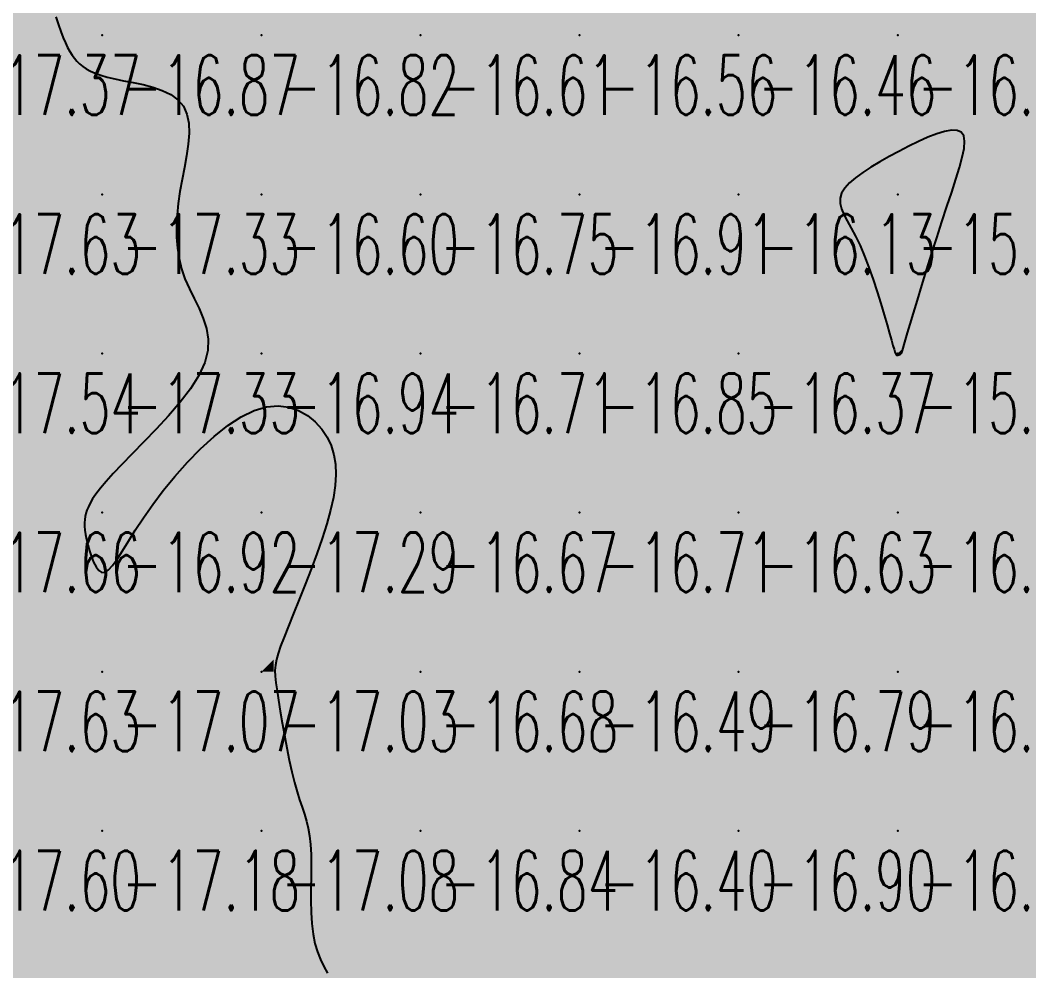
# Model space of a CAD drawing. Header units: millimetres. Extents: x 88261 to 90953, y 390274 to 392322.
# Drawn here: x 89475.1 to 89538.5, y 391078.4 to 391138.2 of the extents above; entities that cross this region are included whole.
import ezdxf
from ezdxf.enums import TextEntityAlignment as Align

# ---------------------------------------------------------------- set-up
doc = ezdxf.new("R2010")
doc.units = ezdxf.units.MM
doc.header["$LTSCALE"] = 25
for name, color, linetype in [('CN_03_00', 7, 'Continuous'), ('COTEAlt', 7, 'Continuous'), ('TN_COLORIAGE', 7, 'Continuous')]:
    doc.layers.add(name, color=color, linetype=linetype)
doc.styles.add('Simplex 1.0', font='Simplex.shx', dxfattribs={"width": 0.99, "height": 2.5})
doc.styles.get("Standard").update_dxf_attribs({"font": 'times.ttf'})

# ---------------------------------------------------------------- blocks, each defined once
blk = doc.blocks.new('COTE')
at = {"color": 0}
blk.add_point((0, 0), dxfattribs=at)
at = {"layer": 'COTEAlt'}
blk.add_attdef('ALT', text='', height=3.75, dxfattribs=at).set_placement((1.25, -1.25), align=Align.TOP_LEFT)

msp = doc.modelspace()

# ---------------------------------------------------------------- linework, layer by layer
at = {"layer": 'CN_03_00', "elevation": -17, "flags": 128}
msp.add_lwpolyline([(89477.328, 391138.399), (89477.492, 391137.904), (89477.646, 391137.469), (89477.792, 391137.089), (89477.932, 391136.758), (89478.069, 391136.471), (89478.207, 391136.219), (89478.349, 391135.997), (89478.498, 391135.799), (89478.656, 391135.617), (89478.829, 391135.446), (89479.022, 391135.285), (89479.243, 391135.133), (89479.5, 391134.989), (89479.802, 391134.854), (89480.154, 391134.727), (89480.567, 391134.607), (89481.046, 391134.494), (89481.594, 391134.385), (89482.191, 391134.271), (89482.811, 391134.138), (89483.428, 391133.975), (89484.016, 391133.77), (89484.55, 391133.51), (89485.004, 391133.184), (89485.351, 391132.778), (89485.573, 391132.286), (89485.684, 391131.715), (89485.703, 391131.081), (89485.651, 391130.395), (89485.547, 391129.672), (89485.413, 391128.925), (89485.268, 391128.167), (89485.132, 391127.412), (89485.023, 391126.671), (89484.949, 391125.946), (89484.912, 391125.237), (89484.918, 391124.543), (89484.971, 391123.865), (89485.074, 391123.203), (89485.232, 391122.555), (89485.449, 391121.923), (89485.723, 391121.304), (89486.028, 391120.691), (89486.331, 391120.076), (89486.601, 391119.45), (89486.804, 391118.805), (89486.908, 391118.132), (89486.882, 391117.423), (89486.691, 391116.669), (89486.317, 391115.865), (89485.786, 391115.027), (89485.136, 391114.171), (89484.408, 391113.316), (89483.639, 391112.481), (89482.869, 391111.683), (89482.136, 391110.941), (89481.481, 391110.273), (89480.932, 391109.692), (89480.486, 391109.194), (89480.131, 391108.768), (89479.855, 391108.405), (89479.645, 391108.095), (89479.489, 391107.828), (89479.374, 391107.594), (89479.289, 391107.383), (89479.224, 391107.186), (89479.175, 391106.995), (89479.144, 391106.802), (89479.132, 391106.601), (89479.137, 391106.384), (89479.161, 391106.142), (89479.204, 391105.87), (89479.266, 391105.559), (89479.346, 391105.207), (89479.446, 391104.833), (89479.565, 391104.461), (89479.702, 391104.117), (89479.857, 391103.823), (89480.03, 391103.604), (89480.219, 391103.485), (89480.426, 391103.49), (89480.651, 391103.636), (89480.902, 391103.917), (89481.186, 391104.322), (89481.513, 391104.836), (89481.891, 391105.449), (89482.328, 391106.146), (89482.835, 391106.917), (89483.418, 391107.747), (89484.084, 391108.623), (89484.819, 391109.517), (89485.607, 391110.401), (89486.434, 391111.246), (89487.282, 391112.023), (89488.135, 391112.704), (89488.978, 391113.259), (89489.795, 391113.66), (89490.571, 391113.885), (89491.299, 391113.947), (89491.975, 391113.865), (89492.593, 391113.659), (89493.148, 391113.348), (89493.635, 391112.952), (89494.049, 391112.491), (89494.385, 391111.984), (89494.64, 391111.447), (89494.814, 391110.878), (89494.912, 391110.274), (89494.937, 391109.629), (89494.891, 391108.937), (89494.778, 391108.195), (89494.602, 391107.397), (89494.365, 391106.538), (89494.073, 391105.618), (89493.739, 391104.658), (89493.377, 391103.681), (89493.003, 391102.712), (89492.631, 391101.777), (89492.276, 391100.9), (89491.953, 391100.106), (89491.678, 391099.419), (89491.461, 391098.855), (89491.301, 391098.392), (89491.192, 391098.001), (89491.129, 391097.651), (89491.107, 391097.31), (89491.122, 391096.95), (89491.166, 391096.538), (89491.236, 391096.045), (89491.327, 391095.449), (89491.435, 391094.766), (89491.558, 391094.023), (89491.695, 391093.243), (89491.842, 391092.454), (89491.998, 391091.68), (89492.159, 391090.947), (89492.325, 391090.281), (89492.491, 391089.698), (89492.654, 391089.186), (89492.81, 391088.722), (89492.956, 391088.285), (89493.086, 391087.854), (89493.196, 391087.407), (89493.283, 391086.922), (89493.342, 391086.378), (89493.372, 391085.759), (89493.38, 391085.079), (89493.375, 391084.356), (89493.367, 391083.608), (89493.365, 391082.855), (89493.38, 391082.115), (89493.42, 391081.407), (89493.496, 391080.751), (89493.615, 391080.159), (89493.772, 391079.627), (89493.961, 391079.146), (89494.175, 391078.706), (89494.409, 391078.297)], dxfattribs=at)
at = {"layer": 'CN_03_00', "elevation": -16, "flags": 128}
msp.add_lwpolyline([(89530.511, 391117.293), (89530.528, 391117.342), (89530.552, 391117.43), (89530.592, 391117.575), (89530.652, 391117.795), (89530.741, 391118.108), (89530.864, 391118.533), (89531.027, 391119.087), (89531.236, 391119.781), (89531.484, 391120.596), (89531.763, 391121.504), (89532.066, 391122.477), (89532.383, 391123.489), (89532.708, 391124.512), (89533.031, 391125.518), (89533.345, 391126.481), (89533.641, 391127.375), (89533.907, 391128.193), (89534.133, 391128.928), (89534.307, 391129.574), (89534.417, 391130.125), (89534.451, 391130.576), (89534.398, 391130.919), (89534.246, 391131.15), (89533.988, 391131.266), (89533.635, 391131.278), (89533.2, 391131.199), (89532.699, 391131.044), (89532.146, 391130.827), (89531.557, 391130.562), (89530.945, 391130.263), (89530.326, 391129.945), (89529.713, 391129.619), (89529.121, 391129.289), (89528.562, 391128.957), (89528.049, 391128.623), (89527.595, 391128.291), (89527.214, 391127.961), (89526.917, 391127.634), (89526.719, 391127.313), (89526.627, 391126.997), (89526.631, 391126.676), (89526.718, 391126.339), (89526.873, 391125.976), (89527.082, 391125.574), (89527.33, 391125.122), (89527.603, 391124.609), (89527.886, 391124.024), (89528.168, 391123.362), (89528.442, 391122.641), (89528.706, 391121.887), (89528.954, 391121.124), (89529.185, 391120.38), (89529.394, 391119.678), (89529.577, 391119.043), (89529.732, 391118.502), (89529.855, 391118.073), (89529.95, 391117.747), (89530.02, 391117.51), (89530.07, 391117.348), (89530.105, 391117.246), (89530.127, 391117.188), (89530.142, 391117.162), (89530.153, 391117.151), (89530.164, 391117.144), (89530.176, 391117.138), (89530.189, 391117.133), (89530.203, 391117.13), (89530.219, 391117.129), (89530.238, 391117.13), (89530.259, 391117.133), (89530.282, 391117.138), (89530.309, 391117.146), (89530.338, 391117.156), (89530.367, 391117.168), (89530.397, 391117.183), (89530.426, 391117.199), (89530.452, 391117.218), (89530.476, 391117.24), (89530.495, 391117.264), (89530.511, 391117.293)], close=True, dxfattribs=at)
at = {"layer": 'TN_COLORIAGE', "color": 193}
for points in [[(89470.249, 391137.239, -17), (89475.968, 391142.959, -17), (89470.249, 391147.239, -17), (89475.785, 391147.239, -17)], [(89475.968, 391142.959, -17.367), (89477.617, 391137.239, -17.367), (89470.249, 391137.239, -17.367)], [(89470.249, 391127.239, -17), (89478.518, 391135.509, -17), (89470.249, 391137.239, -17), (89477.617, 391137.239, -17)], [(89470.249, 391127.239, -17), (89478.518, 391135.509, -17), (89480.249, 391127.239, -17), (89480.249, 391134.426, -17)], [(89486.76, 391133.751, -17.335), (89480.249, 391134.426, -17.335), (89480.249, 391127.239, -17.335)], [(89484.814, 391127.239, -17.335), (89486.76, 391133.751, -17.335), (89480.249, 391127.239, -17.335)], [(89470.249, 391117.239, -17.335), (89480.249, 391117.239, -17.335), (89480.249, 391127.239, -17.335)], [(89470.249, 391127.239, -17.335), (89470.249, 391117.239, -17.335), (89480.249, 391127.239, -17.335)], [(89480.249, 391127.239, -17), (89484.814, 391127.239, -17), (89480.249, 391117.239, -17), (89484.774, 391121.765, -17)], [(89484.774, 391121.765, -17.329), (89488.781, 391117.239, -17.329), (89480.249, 391117.239, -17.329)], [(89470.249, 391107.239, -17), (89479.107, 391107.239, -17), (89480.249, 391117.239, -17), (89480.249, 391109.29, -17)], [(89470.249, 391117.239, -17.329), (89470.249, 391107.239, -17.329), (89480.249, 391117.239, -17.329)], [(89480.249, 391109.29, -17.329), (89488.781, 391117.239, -17.329), (89480.249, 391117.239, -17.329)], [(89482.503, 391107.239, -17.292), (89490.249, 391115.614, -17.292), (89490.249, 391107.239, -17.292)], [(89495.272, 391112.263, -17.292), (89490.249, 391115.614, -17.292), (89490.249, 391107.239, -17.292)], [(89494.975, 391107.239, -17.292), (89495.272, 391112.263, -17.292), (89490.249, 391107.239, -17.292)], [(89470.249, 391107.239, -17), (89479.107, 391107.239, -17), (89470.249, 391097.239, -17), (89479.059, 391106.05, -17)], [(89480.249, 391097.239, -17.292), (89490.249, 391097.239, -17.292), (89490.249, 391107.239, -17.292)], [(89490.249, 391107.239, -17), (89482.503, 391107.239, -17), (89480.249, 391097.239, -17), (89480.249, 391101.912, -17)], [(89490.249, 391107.239, -17), (89494.975, 391107.239, -17), (89490.249, 391097.239, -17), (89491.018, 391098.008, -17)], [(89470.249, 391097.239, -17), (89479.059, 391106.05, -17), (89480.249, 391097.239, -17), (89480.249, 391101.912, -17)], [(89491.018, 391098.008, -17.027), (89491.022, 391097.239, -17.027), (89490.249, 391097.239, -17.027)], [(89470.249, 391087.239, -17.075), (89480.249, 391087.239, -17.075), (89480.249, 391097.239, -17.075)], [(89470.249, 391097.239, -17.075), (89470.249, 391087.239, -17.075), (89480.249, 391097.239, -17.075)], [(89480.249, 391087.239, -17.027), (89490.249, 391087.239, -17.027), (89490.249, 391097.239, -17.027)], [(89480.249, 391097.239, -17.027), (89480.249, 391087.239, -17.027), (89490.249, 391097.239, -17.027)], [(89490.249, 391087.239, -17), (89492.311, 391089.301, -17), (89490.249, 391097.239, -17), (89491.022, 391097.239, -17)], [(89492.311, 391089.301, -17.084), (89493.682, 391087.239, -17.084), (89490.249, 391087.239, -17.084)], [(89470.249, 391077.239, -17.182), (89480.249, 391077.239, -17.182), (89480.249, 391087.239, -17.182)], [(89470.249, 391087.239, -17.182), (89470.249, 391077.239, -17.182), (89480.249, 391087.239, -17.182)], [(89480.249, 391077.239, -17.084), (89490.249, 391077.239, -17.084), (89490.249, 391087.239, -17.084)], [(89480.249, 391087.239, -17.084), (89480.249, 391077.239, -17.084), (89490.249, 391087.239, -17.084)], [(89490.249, 391087.239, -17), (89493.682, 391087.239, -17), (89490.249, 391077.239, -17), (89493.016, 391080.006, -17)], [(89493.016, 391080.006, -17.062), (89495.234, 391077.239, -17.062), (89490.249, 391077.239, -17.062)]]:
    msp.add_solid(points, dxfattribs=at)
at = {"layer": 'TN_COLORIAGE', "color": 183}
for points in [[(89477.617, 391137.239, -16.725), (89475.968, 391142.959, -16.725), (89480.249, 391137.239, -16.725), (89480.249, 391147.239, -16.725)], [(89480.249, 391137.239, -16.792), (89490.249, 391137.239, -16.792), (89490.249, 391147.239, -16.792)], [(89480.249, 391147.239, -16.792), (89480.249, 391137.239, -16.792), (89490.249, 391147.239, -16.792)], [(89490.249, 391137.239, -16.611), (89500.249, 391137.239, -16.611), (89500.249, 391147.239, -16.611)], [(89490.249, 391147.239, -16.611), (89490.249, 391137.239, -16.611), (89500.249, 391147.239, -16.611)], [(89500.249, 391137.239, -16.378), (89510.249, 391137.239, -16.378), (89510.249, 391147.239, -16.378)], [(89500.249, 391147.239, -16.378), (89500.249, 391137.239, -16.378), (89510.249, 391147.239, -16.378)], [(89510.249, 391137.239, -16.591), (89520.249, 391137.239, -16.591), (89520.249, 391147.239, -16.591)], [(89510.249, 391147.239, -16.591), (89510.249, 391137.239, -16.591), (89520.249, 391147.239, -16.591)], [(89520.249, 391137.239, -16.172), (89530.249, 391137.239, -16.172), (89530.249, 391147.239, -16.172)], [(89520.249, 391147.239, -16.172), (89520.249, 391137.239, -16.172), (89530.249, 391147.239, -16.172)], [(89530.249, 391137.239, -16), (89537.202, 391144.192, -16), (89530.249, 391147.239, -16), (89535.943, 391147.239, -16)], [(89530.249, 391137.239, -16), (89537.202, 391144.192, -16), (89540.249, 391137.239, -16), (89540.249, 391141.723, -16)], [(89477.617, 391137.239, -16.869), (89478.518, 391135.509, -16.869), (89480.249, 391137.239, -16.869)], [(89480.249, 391134.426, -16.869), (89478.518, 391135.509, -16.869), (89480.249, 391137.239, -16.869)], [(89480.249, 391134.426, -16.821), (89486.76, 391133.751, -16.821), (89480.249, 391137.239, -16.821), (89490.249, 391137.239, -16.821)], [(89486.76, 391133.751, -16.601), (89484.814, 391127.239, -16.601), (89490.249, 391137.239, -16.601), (89490.249, 391127.239, -16.601)], [(89490.249, 391127.239, -16.609), (89500.249, 391127.239, -16.609), (89500.249, 391137.239, -16.609)], [(89490.249, 391137.239, -16.609), (89490.249, 391127.239, -16.609), (89500.249, 391137.239, -16.609)], [(89500.249, 391127.239, -16.564), (89510.249, 391127.239, -16.564), (89510.249, 391137.239, -16.564)], [(89500.249, 391137.239, -16.564), (89500.249, 391127.239, -16.564), (89510.249, 391137.239, -16.564)], [(89510.249, 391127.239, -16.46), (89520.249, 391127.239, -16.46), (89520.249, 391137.239, -16.46)], [(89510.249, 391137.239, -16.46), (89510.249, 391127.239, -16.46), (89520.249, 391137.239, -16.46)], [(89530.249, 391137.239, -16), (89530.249, 391130.004, -16), (89520.249, 391127.239, -16), (89525.534, 391127.239, -16)], [(89520.249, 391137.239, -16.297), (89520.249, 391127.239, -16.297), (89530.249, 391137.239, -16.297)], [(89530.249, 391137.239, -16), (89530.249, 391130.004, -16), (89540.249, 391137.239, -16), (89535.424, 391132.415, -16)], [(89540.249, 391127.239, -16), (89533.531, 391127.239, -16), (89540.249, 391137.239, -16), (89535.424, 391132.415, -16)], [(89488.781, 391117.239, -16.601), (89484.774, 391121.765, -16.601), (89490.249, 391117.239, -16.601), (89490.249, 391127.239, -16.601)], [(89484.774, 391121.765, -16.601), (89484.814, 391127.239, -16.601), (89490.249, 391127.239, -16.601)], [(89490.249, 391117.239, -16.747), (89500.249, 391117.239, -16.747), (89500.249, 391127.239, -16.747)], [(89490.249, 391127.239, -16.747), (89490.249, 391117.239, -16.747), (89500.249, 391127.239, -16.747)], [(89500.249, 391117.239, -16.909), (89510.249, 391117.239, -16.909), (89510.249, 391127.239, -16.909)], [(89500.249, 391127.239, -16.909), (89500.249, 391117.239, -16.909), (89510.249, 391127.239, -16.909)], [(89510.249, 391117.239, -16.127), (89520.249, 391117.239, -16.127), (89520.249, 391127.239, -16.127)], [(89510.249, 391127.239, -16.127), (89510.249, 391117.239, -16.127), (89520.249, 391127.239, -16.127)], [(89520.249, 391117.239, -16), (89527.926, 391124.917, -16), (89520.249, 391127.239, -16), (89525.534, 391127.239, -16)], [(89540.249, 391127.239, -16), (89530.52, 391117.511, -16), (89540.249, 391117.239, -16), (89530.551, 391117.239, -16)], [(89533.531, 391127.239, -16.232), (89530.52, 391117.511, -16.232), (89540.249, 391127.239, -16.232)], [(89527.926, 391124.917, -16.375), (89530.079, 391117.239, -16.375), (89520.249, 391117.239, -16.375)], [(89490.249, 391115.614, -16.915), (89482.503, 391107.239, -16.915), (89490.249, 391117.239, -16.915), (89480.249, 391107.239, -16.915)], [(89488.781, 391117.239, -16.915), (89480.249, 391109.29, -16.915), (89490.249, 391117.239, -16.915), (89480.249, 391107.239, -16.915)], [(89490.249, 391115.614, -16.711), (89495.272, 391112.263, -16.711), (89490.249, 391117.239, -16.711), (89500.249, 391117.239, -16.711)], [(89495.272, 391112.263, -16.674), (89494.975, 391107.239, -16.674), (89500.249, 391117.239, -16.674), (89500.249, 391107.239, -16.674)], [(89500.249, 391107.239, -16.853), (89510.249, 391107.239, -16.853), (89510.249, 391117.239, -16.853)], [(89500.249, 391117.239, -16.853), (89500.249, 391107.239, -16.853), (89510.249, 391117.239, -16.853)], [(89510.249, 391107.239, -16.375), (89520.249, 391107.239, -16.375), (89520.249, 391117.239, -16.375)], [(89510.249, 391117.239, -16.375), (89510.249, 391107.239, -16.375), (89520.249, 391117.239, -16.375)], [(89520.249, 391107.239, -16), (89530.147, 391117.138, -16), (89520.249, 391117.239, -16), (89530.079, 391117.239, -16)], [(89520.249, 391107.239, -16), (89530.147, 391117.138, -16), (89530.249, 391107.239, -16), (89530.249, 391117.113, -16)], [(89530.249, 391107.239, -16.208), (89540.249, 391107.239, -16.208), (89540.249, 391117.239, -16.208)], [(89530.249, 391107.239, -16), (89530.249, 391117.113, -16), (89540.249, 391117.239, -16), (89530.551, 391117.239, -16)], [(89480.249, 391109.29, -16.915), (89479.107, 391107.239, -16.915), (89480.249, 391107.239, -16.915)], [(89480.249, 391101.912, -16.915), (89479.059, 391106.05, -16.915), (89480.249, 391107.239, -16.915)], [(89479.059, 391106.05, -16.915), (89479.107, 391107.239, -16.915), (89480.249, 391107.239, -16.915)], [(89480.249, 391101.912, -16.915), (89482.503, 391107.239, -16.915), (89480.249, 391107.239, -16.915)], [(89491.022, 391097.239, -16.674), (89491.018, 391098.008, -16.674), (89500.249, 391097.239, -16.674), (89500.249, 391107.239, -16.674)], [(89491.018, 391098.008, -16.674), (89494.975, 391107.239, -16.674), (89500.249, 391107.239, -16.674)], [(89500.249, 391097.239, -16.71), (89510.249, 391097.239, -16.71), (89510.249, 391107.239, -16.71)], [(89500.249, 391107.239, -16.71), (89500.249, 391097.239, -16.71), (89510.249, 391107.239, -16.71)], [(89510.249, 391097.239, -16.631), (89520.249, 391097.239, -16.631), (89520.249, 391107.239, -16.631)], [(89510.249, 391107.239, -16.631), (89510.249, 391097.239, -16.631), (89520.249, 391107.239, -16.631)], [(89520.249, 391097.239, -16.507), (89530.249, 391097.239, -16.507), (89530.249, 391107.239, -16.507)], [(89520.249, 391107.239, -16.507), (89520.249, 391097.239, -16.507), (89530.249, 391107.239, -16.507)], [(89530.249, 391097.239, -16), (89539.78, 391097.239, -16), (89540.249, 391107.239, -16), (89540.249, 391103.872, -16)], [(89530.249, 391107.239, -16.018), (89530.249, 391097.239, -16.018), (89540.249, 391107.239, -16.018)], [(89491.022, 391097.239, -16.676), (89492.311, 391089.301, -16.676), (89500.249, 391097.239, -16.676)], [(89493.682, 391087.239, -16.676), (89492.311, 391089.301, -16.676), (89500.249, 391087.239, -16.676), (89500.249, 391097.239, -16.676)], [(89500.249, 391087.239, -16.489), (89510.249, 391087.239, -16.489), (89510.249, 391097.239, -16.489)], [(89500.249, 391097.239, -16.489), (89500.249, 391087.239, -16.489), (89510.249, 391097.239, -16.489)], [(89510.249, 391087.239, -16.79), (89520.249, 391087.239, -16.79), (89520.249, 391097.239, -16.79)], [(89510.249, 391097.239, -16.79), (89510.249, 391087.239, -16.79), (89520.249, 391097.239, -16.79)], [(89520.249, 391087.239, -16.737), (89530.249, 391087.239, -16.737), (89530.249, 391097.239, -16.737)], [(89520.249, 391097.239, -16.737), (89520.249, 391087.239, -16.737), (89530.249, 391097.239, -16.737)], [(89530.249, 391087.239, -16), (89539.86, 391096.85, -16), (89530.249, 391097.239, -16), (89539.78, 391097.239, -16)], [(89530.249, 391087.239, -16), (89539.86, 391096.85, -16), (89540.249, 391087.239, -16), (89540.249, 391094.092, -16)], [(89495.234, 391077.239, -16.839), (89493.016, 391080.006, -16.839), (89500.249, 391077.239, -16.839), (89500.249, 391087.239, -16.839)], [(89493.016, 391080.006, -16.839), (89493.682, 391087.239, -16.839), (89500.249, 391087.239, -16.839)], [(89500.249, 391077.239, -16.403), (89510.249, 391077.239, -16.403), (89510.249, 391087.239, -16.403)], [(89500.249, 391087.239, -16.403), (89500.249, 391077.239, -16.403), (89510.249, 391087.239, -16.403)], [(89510.249, 391077.239, -16.897), (89520.249, 391077.239, -16.897), (89520.249, 391087.239, -16.897)], [(89510.249, 391087.239, -16.897), (89510.249, 391077.239, -16.897), (89520.249, 391087.239, -16.897)], [(89520.249, 391077.239, -16.895), (89530.249, 391077.239, -16.895), (89530.249, 391087.239, -16.895)], [(89520.249, 391087.239, -16.895), (89520.249, 391077.239, -16.895), (89530.249, 391087.239, -16.895)], [(89530.249, 391077.239, -16.079), (89540.249, 391077.239, -16.079), (89540.249, 391087.239, -16.079)], [(89530.249, 391087.239, -16.079), (89530.249, 391077.239, -16.079), (89540.249, 391087.239, -16.079)]]:
    msp.add_solid(points, dxfattribs=at)
at = {"layer": 'TN_COLORIAGE', "color": 241}
for points in [[(89535.424, 391132.415, -15.887), (89533.531, 391127.239, -15.887), (89530.249, 391127.239, -15.887)], [(89535.424, 391132.415, -15.887), (89530.249, 391130.004, -15.887), (89530.249, 391127.239, -15.887)], [(89525.534, 391127.239, -15.887), (89530.249, 391130.004, -15.887), (89530.249, 391127.239, -15.887)], [(89525.534, 391127.239, -15.887), (89527.926, 391124.917, -15.887), (89530.249, 391127.239, -15.887)], [(89530.079, 391117.239, -15.887), (89527.926, 391124.917, -15.887), (89530.249, 391117.239, -15.887), (89530.249, 391127.239, -15.887)], [(89530.52, 391117.511, -15.887), (89533.531, 391127.239, -15.887), (89530.249, 391117.239, -15.887), (89530.249, 391127.239, -15.887)], [(89530.551, 391117.239, -15.994), (89530.52, 391117.511, -15.994), (89530.249, 391117.239, -15.994)], [(89530.079, 391117.239, -15.994), (89530.147, 391117.138, -15.994), (89530.249, 391117.239, -15.994)], [(89530.249, 391117.113, -15.994), (89530.147, 391117.138, -15.994), (89530.249, 391117.239, -15.994)], [(89530.551, 391117.239, -15.994), (89530.249, 391117.113, -15.994), (89530.249, 391117.239, -15.994)]]:
    msp.add_solid(points, dxfattribs=at)

# ---------------------------------------------------------------- block references
at = {"layer": 'COTEAlt'}
ref = msp.add_blockref('COTE', (89470.249, 391137.239), dxfattribs=at)
ref.add_attrib('ALT', '-17.37', dxfattribs={"height": 3.75, "style": 'Simplex 1.0', "width": 0.6}).set_placement((89471.499, 391135.989), align=Align.TOP_LEFT)
ref = msp.add_blockref('COTE', (89480.249, 391137.239), dxfattribs=at)
ref.add_attrib('ALT', '-16.87', dxfattribs={"height": 3.75, "style": 'Simplex 1.0', "width": 0.6}).set_placement((89481.499, 391135.989), align=Align.TOP_LEFT)
ref = msp.add_blockref('COTE', (89490.249, 391137.239), dxfattribs=at)
ref.add_attrib('ALT', '-16.82', dxfattribs={"height": 3.75, "style": 'Simplex 1.0', "width": 0.6}).set_placement((89491.499, 391135.989), align=Align.TOP_LEFT)
ref = msp.add_blockref('COTE', (89500.249, 391137.239), dxfattribs=at)
ref.add_attrib('ALT', '-16.61', dxfattribs={"height": 3.75, "style": 'Simplex 1.0', "width": 0.6}).set_placement((89501.499, 391135.989), align=Align.TOP_LEFT)
ref = msp.add_blockref('COTE', (89510.249, 391137.239), dxfattribs=at)
ref.add_attrib('ALT', '-16.56', dxfattribs={"height": 3.75, "style": 'Simplex 1.0', "width": 0.6}).set_placement((89511.499, 391135.989), align=Align.TOP_LEFT)
ref = msp.add_blockref('COTE', (89520.249, 391137.239), dxfattribs=at)
ref.add_attrib('ALT', '-16.46', dxfattribs={"height": 3.75, "style": 'Simplex 1.0', "width": 0.6}).set_placement((89521.499, 391135.989), align=Align.TOP_LEFT)
ref = msp.add_blockref('COTE', (89530.249, 391137.239), dxfattribs=at)
ref.add_attrib('ALT', '-16.30', dxfattribs={"height": 3.75, "style": 'Simplex 1.0', "width": 0.6}).set_placement((89531.499, 391135.989), align=Align.TOP_LEFT)
ref = msp.add_blockref('COTE', (89470.249, 391127.239), dxfattribs=at)
ref.add_attrib('ALT', '-17.63', dxfattribs={"height": 3.75, "style": 'Simplex 1.0', "width": 0.6}).set_placement((89471.499, 391125.989), align=Align.TOP_LEFT)
ref = msp.add_blockref('COTE', (89480.249, 391127.239), dxfattribs=at)
ref.add_attrib('ALT', '-17.33', dxfattribs={"height": 3.75, "style": 'Simplex 1.0', "width": 0.6}).set_placement((89481.499, 391125.989), align=Align.TOP_LEFT)
ref = msp.add_blockref('COTE', (89490.249, 391127.239), dxfattribs=at)
ref.add_attrib('ALT', '-16.60', dxfattribs={"height": 3.75, "style": 'Simplex 1.0', "width": 0.6}).set_placement((89491.499, 391125.989), align=Align.TOP_LEFT)
ref = msp.add_blockref('COTE', (89500.249, 391127.239), dxfattribs=at)
ref.add_attrib('ALT', '-16.75', dxfattribs={"height": 3.75, "style": 'Simplex 1.0', "width": 0.6}).set_placement((89501.499, 391125.989), align=Align.TOP_LEFT)
ref = msp.add_blockref('COTE', (89510.249, 391127.239), dxfattribs=at)
ref.add_attrib('ALT', '-16.91', dxfattribs={"height": 3.75, "style": 'Simplex 1.0', "width": 0.6}).set_placement((89511.499, 391125.989), align=Align.TOP_LEFT)
ref = msp.add_blockref('COTE', (89520.249, 391127.239), dxfattribs=at)
ref.add_attrib('ALT', '-16.13', dxfattribs={"height": 3.75, "style": 'Simplex 1.0', "width": 0.6}).set_placement((89521.499, 391125.989), align=Align.TOP_LEFT)
ref = msp.add_blockref('COTE', (89530.249, 391127.239), dxfattribs=at)
ref.add_attrib('ALT', '-15.89', dxfattribs={"height": 3.75, "style": 'Simplex 1.0', "width": 0.6}).set_placement((89531.499, 391125.989), align=Align.TOP_LEFT)
ref = msp.add_blockref('COTE', (89470.249, 391117.239), dxfattribs=at)
ref.add_attrib('ALT', '-17.54', dxfattribs={"height": 3.75, "style": 'Simplex 1.0', "width": 0.6}).set_placement((89471.499, 391115.989), align=Align.TOP_LEFT)
ref = msp.add_blockref('COTE', (89480.249, 391117.239), dxfattribs=at)
ref.add_attrib('ALT', '-17.33', dxfattribs={"height": 3.75, "style": 'Simplex 1.0', "width": 0.6}).set_placement((89481.499, 391115.989), align=Align.TOP_LEFT)
ref = msp.add_blockref('COTE', (89490.249, 391117.239), dxfattribs=at)
ref.add_attrib('ALT', '-16.94', dxfattribs={"height": 3.75, "style": 'Simplex 1.0', "width": 0.6}).set_placement((89491.499, 391115.989), align=Align.TOP_LEFT)
ref = msp.add_blockref('COTE', (89500.249, 391117.239), dxfattribs=at)
ref.add_attrib('ALT', '-16.71', dxfattribs={"height": 3.75, "style": 'Simplex 1.0', "width": 0.6}).set_placement((89501.499, 391115.989), align=Align.TOP_LEFT)
ref = msp.add_blockref('COTE', (89510.249, 391117.239), dxfattribs=at)
ref.add_attrib('ALT', '-16.85', dxfattribs={"height": 3.75, "style": 'Simplex 1.0', "width": 0.6}).set_placement((89511.499, 391115.989), align=Align.TOP_LEFT)
ref = msp.add_blockref('COTE', (89520.249, 391117.239), dxfattribs=at)
ref.add_attrib('ALT', '-16.37', dxfattribs={"height": 3.75, "style": 'Simplex 1.0', "width": 0.6}).set_placement((89521.499, 391115.989), align=Align.TOP_LEFT)
ref = msp.add_blockref('COTE', (89530.249, 391117.239), dxfattribs=at)
ref.add_attrib('ALT', '-15.99', dxfattribs={"height": 3.75, "style": 'Simplex 1.0', "width": 0.6}).set_placement((89531.499, 391115.989), align=Align.TOP_LEFT)
ref = msp.add_blockref('COTE', (89470.249, 391107.239), dxfattribs=at)
ref.add_attrib('ALT', '-17.66', dxfattribs={"height": 3.75, "style": 'Simplex 1.0', "width": 0.6}).set_placement((89471.499, 391105.989), align=Align.TOP_LEFT)
ref = msp.add_blockref('COTE', (89480.249, 391107.239), dxfattribs=at)
ref.add_attrib('ALT', '-16.92', dxfattribs={"height": 3.75, "style": 'Simplex 1.0', "width": 0.6}).set_placement((89481.499, 391105.989), align=Align.TOP_LEFT)
ref = msp.add_blockref('COTE', (89490.249, 391107.239), dxfattribs=at)
ref.add_attrib('ALT', '-17.29', dxfattribs={"height": 3.75, "style": 'Simplex 1.0', "width": 0.6}).set_placement((89491.499, 391105.989), align=Align.TOP_LEFT)
ref = msp.add_blockref('COTE', (89500.249, 391107.239), dxfattribs=at)
ref.add_attrib('ALT', '-16.67', dxfattribs={"height": 3.75, "style": 'Simplex 1.0', "width": 0.6}).set_placement((89501.499, 391105.989), align=Align.TOP_LEFT)
ref = msp.add_blockref('COTE', (89510.249, 391107.239), dxfattribs=at)
ref.add_attrib('ALT', '-16.71', dxfattribs={"height": 3.75, "style": 'Simplex 1.0', "width": 0.6}).set_placement((89511.499, 391105.989), align=Align.TOP_LEFT)
ref = msp.add_blockref('COTE', (89520.249, 391107.239), dxfattribs=at)
ref.add_attrib('ALT', '-16.63', dxfattribs={"height": 3.75, "style": 'Simplex 1.0', "width": 0.6}).set_placement((89521.499, 391105.989), align=Align.TOP_LEFT)
ref = msp.add_blockref('COTE', (89530.249, 391107.239), dxfattribs=at)
ref.add_attrib('ALT', '-16.51', dxfattribs={"height": 3.75, "style": 'Simplex 1.0', "width": 0.6}).set_placement((89531.499, 391105.989), align=Align.TOP_LEFT)
ref = msp.add_blockref('COTE', (89470.249, 391097.239), dxfattribs=at)
ref.add_attrib('ALT', '-17.63', dxfattribs={"height": 3.75, "style": 'Simplex 1.0', "width": 0.6}).set_placement((89471.499, 391095.989), align=Align.TOP_LEFT)
ref = msp.add_blockref('COTE', (89480.249, 391097.239), dxfattribs=at)
ref.add_attrib('ALT', '-17.07', dxfattribs={"height": 3.75, "style": 'Simplex 1.0', "width": 0.6}).set_placement((89481.499, 391095.989), align=Align.TOP_LEFT)
ref = msp.add_blockref('COTE', (89490.249, 391097.239), dxfattribs=at)
ref.add_attrib('ALT', '-17.03', dxfattribs={"height": 3.75, "style": 'Simplex 1.0', "width": 0.6}).set_placement((89491.499, 391095.989), align=Align.TOP_LEFT)
ref = msp.add_blockref('COTE', (89500.249, 391097.239), dxfattribs=at)
ref.add_attrib('ALT', '-16.68', dxfattribs={"height": 3.75, "style": 'Simplex 1.0', "width": 0.6}).set_placement((89501.499, 391095.989), align=Align.TOP_LEFT)
ref = msp.add_blockref('COTE', (89510.249, 391097.239), dxfattribs=at)
ref.add_attrib('ALT', '-16.49', dxfattribs={"height": 3.75, "style": 'Simplex 1.0', "width": 0.6}).set_placement((89511.499, 391095.989), align=Align.TOP_LEFT)
ref = msp.add_blockref('COTE', (89520.249, 391097.239), dxfattribs=at)
ref.add_attrib('ALT', '-16.79', dxfattribs={"height": 3.75, "style": 'Simplex 1.0', "width": 0.6}).set_placement((89521.499, 391095.989), align=Align.TOP_LEFT)
ref = msp.add_blockref('COTE', (89530.249, 391097.239), dxfattribs=at)
ref.add_attrib('ALT', '-16.74', dxfattribs={"height": 3.75, "style": 'Simplex 1.0', "width": 0.6}).set_placement((89531.499, 391095.989), align=Align.TOP_LEFT)
ref = msp.add_blockref('COTE', (89470.249, 391087.239), dxfattribs=at)
ref.add_attrib('ALT', '-17.60', dxfattribs={"height": 3.75, "style": 'Simplex 1.0', "width": 0.6}).set_placement((89471.499, 391085.989), align=Align.TOP_LEFT)
ref = msp.add_blockref('COTE', (89480.249, 391087.239), dxfattribs=at)
ref.add_attrib('ALT', '-17.18', dxfattribs={"height": 3.75, "style": 'Simplex 1.0', "width": 0.6}).set_placement((89481.499, 391085.989), align=Align.TOP_LEFT)
ref = msp.add_blockref('COTE', (89490.249, 391087.239), dxfattribs=at)
ref.add_attrib('ALT', '-17.08', dxfattribs={"height": 3.75, "style": 'Simplex 1.0', "width": 0.6}).set_placement((89491.499, 391085.989), align=Align.TOP_LEFT)
ref = msp.add_blockref('COTE', (89500.249, 391087.239), dxfattribs=at)
ref.add_attrib('ALT', '-16.84', dxfattribs={"height": 3.75, "style": 'Simplex 1.0', "width": 0.6}).set_placement((89501.499, 391085.989), align=Align.TOP_LEFT)
ref = msp.add_blockref('COTE', (89510.249, 391087.239), dxfattribs=at)
ref.add_attrib('ALT', '-16.40', dxfattribs={"height": 3.75, "style": 'Simplex 1.0', "width": 0.6}).set_placement((89511.499, 391085.989), align=Align.TOP_LEFT)
ref = msp.add_blockref('COTE', (89520.249, 391087.239), dxfattribs=at)
ref.add_attrib('ALT', '-16.90', dxfattribs={"height": 3.75, "style": 'Simplex 1.0', "width": 0.6}).set_placement((89521.499, 391085.989), align=Align.TOP_LEFT)
ref = msp.add_blockref('COTE', (89530.249, 391087.239), dxfattribs=at)
ref.add_attrib('ALT', '-16.90', dxfattribs={"height": 3.75, "style": 'Simplex 1.0', "width": 0.6}).set_placement((89531.499, 391085.989), align=Align.TOP_LEFT)

doc.saveas('drawing.dxf')
